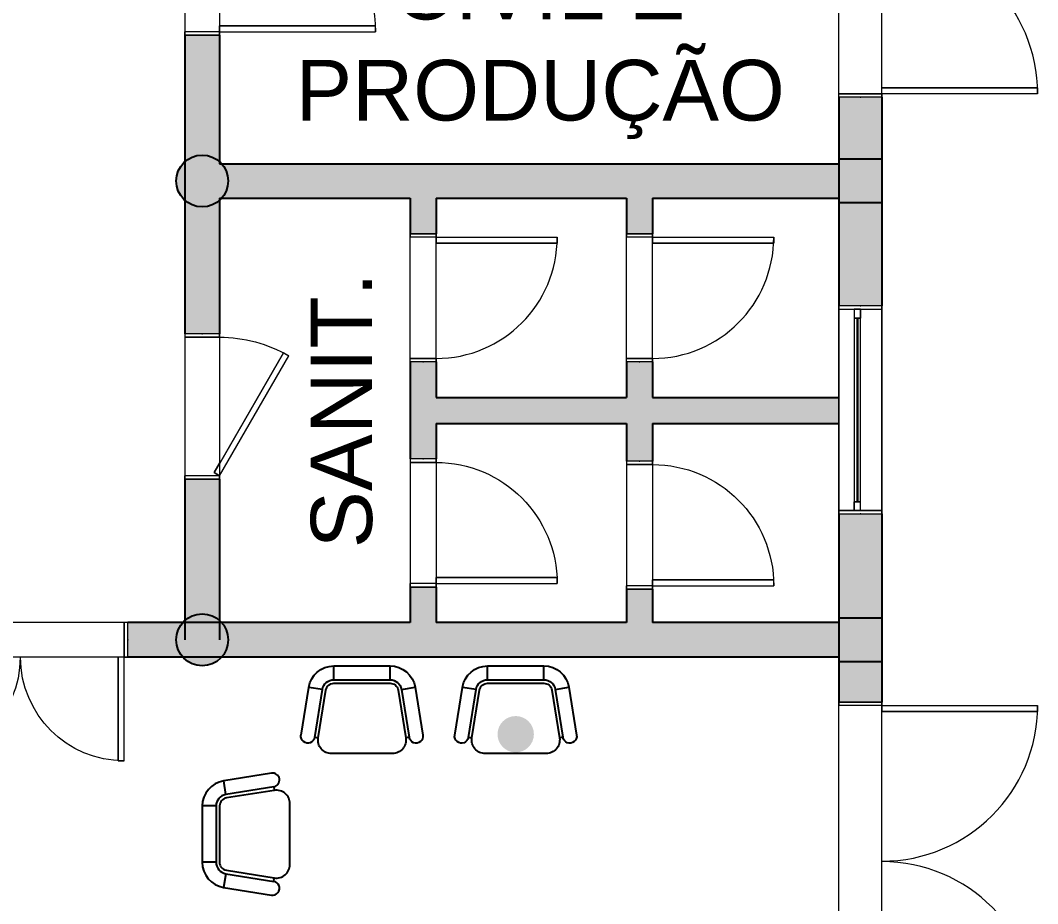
# Model space of a CAD drawing. Header units: metres. Extents: x 512 to 829, y -209 to 245.
# Drawn here: x 654.99 to 660.86, y -92.85 to -87.75 of the extents above; entities that cross this region are included whole.
import ezdxf

# ---------------------------------------------------------------- set-up
doc = ezdxf.new("R2010")
doc.units = ezdxf.units.M
doc.header["$LTSCALE"] = 0.508
doc.set_wipeout_variables(frame=1)
doc.header["$PDSIZE"] = -2
doc.layers.get('0').update_dxf_attribs({"lineweight": 15})
for name, color, linetype, lineweight in [('AMB-NOVOS', 10, 'Continuous', 15), ('COVID-ADESIVO MOBILIÁRIO', 10, 'Continuous', 5), ('None', 7, 'Continuous', 5), ('NãoImprimir', 7, 'Continuous', 5), ('Peitoris', 2, 'Continuous', 5), ('Telhado-Princ', 7, 'Continuous', 5), ('TEXTO', 7, 'Continuous', 15)]:
    doc.layers.add(name, color=color, linetype=linetype, lineweight=lineweight)
doc.layers.add('MB-ARQ-MOBILIÁRIO-CADEIRAS', color=7, linetype='Continuous')
doc.styles.add('Arial', font='arial.ttf')

# ---------------------------------------------------------------- blocks, each defined once
blk = doc.blocks.new('Grupo-5697')
at = {"layer": 'None', "color": 7, "linetype": 'Continuous', "lineweight": 5}
for p, q in [((-0.42, 0.1), (-0.42, -0.1)), ((0.42, 0.1), (0.42, -0.1))]:
    blk.add_line(p, q, dxfattribs=at)
blk = doc.blocks.new('Grupo-5698')
at = {"layer": 'None', "color": 7, "linetype": 'Continuous', "lineweight": 5}
for points in [[(-0.42, 0.1), (-0.4, 0.1), (-0.4, -0.1), (-0.42, -0.1)], [(0.4, 0.1), (0.42, 0.1), (0.42, -0.1), (0.4, -0.1)]]:
    blk.add_lwpolyline(points, close=True, dxfattribs=at)
blk = doc.blocks.new('Grupo-5699')
at = {"layer": 'None', "color": 7, "linetype": 'Continuous', "lineweight": 5}
for p, q in [((-0.42, 0.1), (-0.4, 0.1)), ((-0.4, 0.1), (-0.4, -0.1)), ((0.42, 0.1), (0.4, 0.1)), ((0.4, 0.1), (0.4, -0.1)), ((-0.42, -0.1), (-0.4, -0.1)), ((0.42, -0.1), (0.4, -0.1))]:
    blk.add_line(p, q, dxfattribs=at)
at = {"layer": 'None', "color": 7}
for name in ['Grupo-5697', 'Grupo-5698']:
    blk.add_blockref(name, (0, 0), dxfattribs=at)
blk = doc.blocks.new('Grupo-5700')
at = {"layer": 'None', "color": 7, "linetype": 'Continuous', "lineweight": 5}
blk.add_arc((-0.4, 0.1), 0.8, 0, 30, dxfattribs=at)
blk = doc.blocks.new('Grupo-5701')
at = {"layer": 'None', "color": 7, "linetype": 'Continuous', "lineweight": 5}
blk.add_lwpolyline([(-0.4, 0.1), (0.2928, 0.5), (0.3103, 0.4697), (-0.3825, 0.0697)], close=True, dxfattribs=at)
blk = doc.blocks.new('Grupo-5702')
at = {"layer": 'None', "color": 7, "linetype": 'Continuous', "lineweight": 5}
for p, q in [((-0.4, 0.1), (0.2928, 0.5)), ((0.2928, 0.5), (0.3103, 0.4697)), ((-0.3825, 0.0697), (0.3103, 0.4697)), ((-0.4, 0.1), (-0.3825, 0.0697))]:
    blk.add_line(p, q, dxfattribs=at)
at = {"layer": 'None', "color": 7}
blk.add_blockref('Grupo-5701', (0, 0), dxfattribs=at)
blk = doc.blocks.new('Grupo-5703')
at = {"layer": 'Peitoris', "color": 7}
blk.add_blockref('Grupo-5702', (0, 0), dxfattribs=at)
blk = doc.blocks.new('Grupo-5704')
at = {"layer": 'None', "color": 7, "linetype": 'Continuous', "lineweight": 5}
for p, q in [((0.42, 0.1), (-0.42, 0.1)), ((0.42, -0.1), (-0.42, -0.1))]:
    blk.add_line(p, q, dxfattribs=at)
blk = doc.blocks.new('Door (2D)-207')
at = {"layer": 'NãoImprimir', "color": 7, "linetype": 'Continuous', "lineweight": 5}
for p in [(-0.42, 0), (0.42, 0)]:
    blk.add_point(p, dxfattribs=at)
at = {"layer": 'None', "color": 7}
for name in ['Grupo-5703', 'Grupo-5699']:
    blk.add_blockref(name, (0, 0), dxfattribs=at)
at = {"layer": 'Peitoris', "color": 7}
blk.add_blockref('Grupo-5700', (0, 0), dxfattribs=at)
at = {"layer": 'Telhado-Princ', "color": 7}
blk.add_blockref('Grupo-5704', (0, 0), dxfattribs=at)
blk = doc.blocks.new('Grupo-5729')
at = {"layer": 'None', "color": 7, "linetype": 'Continuous', "lineweight": 5}
for p, q in [((-0.47, 0.1), (-0.47, -0.1)), ((0.47, 0.1), (0.47, -0.1))]:
    blk.add_line(p, q, dxfattribs=at)
blk = doc.blocks.new('Grupo-5730')
at = {"layer": 'None', "color": 7, "linetype": 'Continuous', "lineweight": 5}
for points in [[(-0.47, 0.1), (-0.45, 0.1), (-0.45, -0.1), (-0.47, -0.1)], [(0.45, 0.1), (0.47, 0.1), (0.47, -0.1), (0.45, -0.1)]]:
    blk.add_lwpolyline(points, close=True, dxfattribs=at)
blk = doc.blocks.new('Grupo-5731')
at = {"layer": 'None', "color": 7, "linetype": 'Continuous', "lineweight": 5}
for p, q in [((-0.47, 0.1), (-0.45, 0.1)), ((-0.45, 0.1), (-0.45, -0.1)), ((0.47, 0.1), (0.45, 0.1)), ((0.45, 0.1), (0.45, -0.1)), ((-0.47, -0.1), (-0.45, -0.1)), ((0.47, -0.1), (0.45, -0.1))]:
    blk.add_line(p, q, dxfattribs=at)
at = {"layer": 'None', "color": 7}
for name in ['Grupo-5729', 'Grupo-5730']:
    blk.add_blockref(name, (0, 0), dxfattribs=at)
blk = doc.blocks.new('Grupo-5732')
at = {"layer": 'None', "color": 7, "linetype": 'Continuous', "lineweight": 5}
blk.add_arc((-0.45, 0.1), 0.9, 0, 90, dxfattribs=at)
blk = doc.blocks.new('Grupo-5733')
at = {"layer": 'None', "color": 7, "linetype": 'Continuous', "lineweight": 5}
blk.add_lwpolyline([(-0.45, 0.1), (-0.45, 1), (-0.415, 1), (-0.415, 0.1)], close=True, dxfattribs=at)
blk = doc.blocks.new('Grupo-5734')
at = {"layer": 'None', "color": 7, "linetype": 'Continuous', "lineweight": 5}
for p, q in [((-0.45, 0.1), (-0.45, 1)), ((-0.45, 1), (-0.415, 1)), ((-0.415, 0.1), (-0.415, 1)), ((-0.45, 0.1), (-0.415, 0.1))]:
    blk.add_line(p, q, dxfattribs=at)
at = {"layer": 'None', "color": 7}
blk.add_blockref('Grupo-5733', (0, 0), dxfattribs=at)
blk = doc.blocks.new('Grupo-5735')
at = {"layer": 'Peitoris', "color": 7}
blk.add_blockref('Grupo-5734', (0, 0), dxfattribs=at)
blk = doc.blocks.new('Grupo-5736')
at = {"layer": 'None', "color": 7, "linetype": 'Continuous', "lineweight": 5}
for p, q in [((0.47, 0.1), (-0.47, 0.1)), ((0.47, -0.1), (-0.47, -0.1))]:
    blk.add_line(p, q, dxfattribs=at)
blk = doc.blocks.new('Door (2D)-211')
at = {"layer": 'NãoImprimir', "color": 7, "linetype": 'Continuous', "lineweight": 5}
for p in [(-0.47, 0), (0.47, 0)]:
    blk.add_point(p, dxfattribs=at)
at = {"layer": 'None', "color": 7}
for name in ['Grupo-5735', 'Grupo-5731']:
    blk.add_blockref(name, (0, 0), dxfattribs=at)
at = {"layer": 'Peitoris', "color": 7}
blk.add_blockref('Grupo-5732', (0, 0), dxfattribs=at)
at = {"layer": 'Telhado-Princ', "color": 7}
blk.add_blockref('Grupo-5736', (0, 0), dxfattribs=at)
blk = doc.blocks.new('Grupo-5745')
at = {"layer": 'None', "color": 7, "linetype": 'Continuous', "lineweight": 5}
for p, q in [((-0.62, 0.1), (-0.62, -0.1)), ((0.62, 0.1), (0.62, -0.1))]:
    blk.add_line(p, q, dxfattribs=at)
blk = doc.blocks.new('Grupo-5746')
at = {"layer": 'None', "color": 7, "linetype": 'Continuous', "lineweight": 5}
for points in [[(-0.62, 0.1), (-0.6, 0.1), (-0.6, -0.1), (-0.62, -0.1)], [(0.6, 0.1), (0.62, 0.1), (0.62, -0.1), (0.6, -0.1)]]:
    blk.add_lwpolyline(points, close=True, dxfattribs=at)
blk = doc.blocks.new('Grupo-5747')
at = {"layer": 'None', "color": 7, "linetype": 'Continuous', "lineweight": 5}
for p, q in [((-0.62, 0.1), (-0.6, 0.1)), ((-0.6, 0.1), (-0.6, -0.1)), ((0.62, 0.1), (0.6, 0.1)), ((0.6, 0.1), (0.6, -0.1)), ((-0.62, -0.1), (-0.6, -0.1)), ((0.62, -0.1), (0.6, -0.1))]:
    blk.add_line(p, q, dxfattribs=at)
at = {"layer": 'None', "color": 7}
for name in ['Grupo-5745', 'Grupo-5746']:
    blk.add_blockref(name, (0, 0), dxfattribs=at)
blk = doc.blocks.new('Grupo-5748')
at = {"layer": 'None', "color": 7, "linetype": 'Continuous', "lineweight": 5}
blk.add_arc((-0.6, 0.1), 0.5988, 0, 90, dxfattribs=at)
blk = doc.blocks.new('Grupo-5749')
at = {"layer": 'None', "color": 7, "linetype": 'Continuous', "lineweight": 5}
blk.add_lwpolyline([(-0.6, 0.1), (-0.6, 0.69875), (-0.565, 0.69875), (-0.565, 0.1)], close=True, dxfattribs=at)
blk = doc.blocks.new('Grupo-5750')
at = {"layer": 'None', "color": 7, "linetype": 'Continuous', "lineweight": 5}
for p, q in [((-0.6, 0.1), (-0.6, 0.69875)), ((-0.6, 0.69875), (-0.565, 0.69875)), ((-0.565, 0.1), (-0.565, 0.69875)), ((-0.6, 0.1), (-0.565, 0.1))]:
    blk.add_line(p, q, dxfattribs=at)
at = {"layer": 'None', "color": 7}
blk.add_blockref('Grupo-5749', (0, 0), dxfattribs=at)
blk = doc.blocks.new('Grupo-5751')
at = {"layer": 'Peitoris', "color": 7}
blk.add_blockref('Grupo-5750', (0, 0), dxfattribs=at)
blk = doc.blocks.new('Grupo-5752')
at = {"layer": 'None', "color": 7, "linetype": 'Continuous', "lineweight": 5}
blk.add_arc((0.6, 0.1), 0.5988, 90, 180, dxfattribs=at)
blk = doc.blocks.new('Grupo-5753')
at = {"layer": 'None', "color": 7, "linetype": 'Continuous', "lineweight": 5}
blk.add_lwpolyline([(0.6, 0.69875), (0.6, 0.1), (0.565, 0.1), (0.565, 0.69875)], close=True, dxfattribs=at)
blk = doc.blocks.new('Grupo-5754')
at = {"layer": 'None', "color": 7, "linetype": 'Continuous', "lineweight": 5}
for p, q in [((0.565, 0.69875), (0.565, 0.1)), ((0.6, 0.69875), (0.565, 0.69875)), ((0.6, 0.69875), (0.6, 0.1)), ((0.6, 0.1), (0.565, 0.1))]:
    blk.add_line(p, q, dxfattribs=at)
at = {"layer": 'None', "color": 7}
blk.add_blockref('Grupo-5753', (0, 0), dxfattribs=at)
blk = doc.blocks.new('Grupo-5755')
at = {"layer": 'Peitoris', "color": 7}
blk.add_blockref('Grupo-5754', (0, 0), dxfattribs=at)
blk = doc.blocks.new('Grupo-5756')
at = {"layer": 'None', "color": 7, "linetype": 'Continuous', "lineweight": 5}
for p, q in [((0.62, 0.1), (-0.62, 0.1)), ((0.62, -0.1), (-0.62, -0.1))]:
    blk.add_line(p, q, dxfattribs=at)
blk = doc.blocks.new('Door (2D)-213')
at = {"layer": 'NãoImprimir', "color": 7, "linetype": 'Continuous', "lineweight": 5}
for p in [(-0.62, 0), (0.62, 0)]:
    blk.add_point(p, dxfattribs=at)
at = {"layer": 'None', "color": 7}
for name in ['Grupo-5751', 'Grupo-5755', 'Grupo-5747']:
    blk.add_blockref(name, (0, 0), dxfattribs=at)
at = {"layer": 'Peitoris', "color": 7}
for name in ['Grupo-5748', 'Grupo-5752']:
    blk.add_blockref(name, (0, 0), dxfattribs=at)
at = {"layer": 'Telhado-Princ', "color": 7}
blk.add_blockref('Grupo-5756', (0, 0), dxfattribs=at)
blk = doc.blocks.new('Grupo-5961')
at = {"layer": 'None', "color": 7, "linetype": 'Continuous', "lineweight": 5}
for p, q in [((-0.92, 0.125), (-0.92, -0.125)), ((0.92, 0.125), (0.92, -0.125))]:
    blk.add_line(p, q, dxfattribs=at)
blk = doc.blocks.new('Grupo-5962')
at = {"layer": 'None', "color": 7, "linetype": 'Continuous', "lineweight": 5}
for points in [[(-0.92, 0.125), (-0.9, 0.125), (-0.9, -0.125), (-0.92, -0.125)], [(0.9, 0.125), (0.92, 0.125), (0.92, -0.125), (0.9, -0.125)]]:
    blk.add_lwpolyline(points, close=True, dxfattribs=at)
blk = doc.blocks.new('Grupo-5963')
at = {"layer": 'None', "color": 7, "linetype": 'Continuous', "lineweight": 5}
for p, q in [((-0.92, 0.125), (-0.9, 0.125)), ((-0.9, 0.125), (-0.9, -0.125)), ((0.92, 0.125), (0.9, 0.125)), ((0.9, 0.125), (0.9, -0.125)), ((-0.92, -0.125), (-0.9, -0.125)), ((0.92, -0.125), (0.9, -0.125))]:
    blk.add_line(p, q, dxfattribs=at)
at = {"layer": 'None', "color": 7}
for name in ['Grupo-5961', 'Grupo-5962']:
    blk.add_blockref(name, (0, 0), dxfattribs=at)
blk = doc.blocks.new('Grupo-5964')
at = {"layer": 'None', "color": 7, "linetype": 'Continuous', "lineweight": 5}
blk.add_arc((-0.9, 0.125), 0.8988, 0, 90, dxfattribs=at)
blk = doc.blocks.new('Grupo-5965')
at = {"layer": 'None', "color": 7, "linetype": 'Continuous', "lineweight": 5}
blk.add_lwpolyline([(-0.9, 0.125), (-0.9, 1.02375), (-0.865, 1.02375), (-0.865, 0.125)], close=True, dxfattribs=at)
blk = doc.blocks.new('Grupo-5966')
at = {"layer": 'None', "color": 7, "linetype": 'Continuous', "lineweight": 5}
for p, q in [((-0.9, 0.125), (-0.9, 1.02375)), ((-0.9, 1.02375), (-0.865, 1.02375)), ((-0.865, 0.125), (-0.865, 1.02375)), ((-0.9, 0.125), (-0.865, 0.125))]:
    blk.add_line(p, q, dxfattribs=at)
at = {"layer": 'None', "color": 7}
blk.add_blockref('Grupo-5965', (0, 0), dxfattribs=at)
blk = doc.blocks.new('Grupo-5967')
at = {"layer": 'Peitoris', "color": 7}
blk.add_blockref('Grupo-5966', (0, 0), dxfattribs=at)
blk = doc.blocks.new('Grupo-5968')
at = {"layer": 'None', "color": 7, "linetype": 'Continuous', "lineweight": 5}
blk.add_arc((0.9, 0.125), 0.8988, 90, 180, dxfattribs=at)
blk = doc.blocks.new('Grupo-5969')
at = {"layer": 'None', "color": 7, "linetype": 'Continuous', "lineweight": 5}
blk.add_lwpolyline([(0.9, 1.02375), (0.9, 0.125), (0.865, 0.125), (0.865, 1.02375)], close=True, dxfattribs=at)
blk = doc.blocks.new('Grupo-5970')
at = {"layer": 'None', "color": 7, "linetype": 'Continuous', "lineweight": 5}
for p, q in [((0.865, 1.02375), (0.865, 0.125)), ((0.9, 1.02375), (0.865, 1.02375)), ((0.9, 1.02375), (0.9, 0.125)), ((0.9, 0.125), (0.865, 0.125))]:
    blk.add_line(p, q, dxfattribs=at)
at = {"layer": 'None', "color": 7}
blk.add_blockref('Grupo-5969', (0, 0), dxfattribs=at)
blk = doc.blocks.new('Grupo-5971')
at = {"layer": 'Peitoris', "color": 7}
blk.add_blockref('Grupo-5970', (0, 0), dxfattribs=at)
blk = doc.blocks.new('Grupo-5972')
at = {"layer": 'None', "color": 7, "linetype": 'Continuous', "lineweight": 5}
for p, q in [((0.92, 0.125), (-0.92, 0.125)), ((0.92, -0.125), (-0.92, -0.125))]:
    blk.add_line(p, q, dxfattribs=at)
blk = doc.blocks.new('Door (2D)-224')
at = {"layer": 'NãoImprimir', "color": 7, "linetype": 'Continuous', "lineweight": 5}
for p in [(-0.92, 0), (0.92, 0)]:
    blk.add_point(p, dxfattribs=at)
at = {"layer": 'None', "color": 7}
for name in ['Grupo-5967', 'Grupo-5971', 'Grupo-5963']:
    blk.add_blockref(name, (0, 0), dxfattribs=at)
at = {"layer": 'Peitoris', "color": 7}
for name in ['Grupo-5964', 'Grupo-5968']:
    blk.add_blockref(name, (0, 0), dxfattribs=at)
at = {"layer": 'Telhado-Princ', "color": 7}
blk.add_blockref('Grupo-5972', (0, 0), dxfattribs=at)
blk = doc.blocks.new('Grupo-5973')
at = {"layer": 'None', "color": 7, "linetype": 'Continuous', "lineweight": 5}
for points in [[(-0.6, 0.125), (-0.58095, 0.125), (-0.58095, -0.125), (-0.6, -0.125)], [(0.58095, 0.125), (0.6, 0.125), (0.6, -0.125), (0.58095, -0.125)]]:
    blk.add_lwpolyline(points, close=True, dxfattribs=at)
blk = doc.blocks.new('Grupo-5974')
at = {"layer": 'None', "color": 7, "linetype": 'Continuous', "lineweight": 5}
for p, q in [((-0.6, 0.125), (-0.58095, 0.125)), ((-0.58095, 0.125), (-0.58095, -0.125)), ((0.6, 0.125), (0.58095, 0.125)), ((0.58095, 0.125), (0.58095, -0.125)), ((-0.6, -0.125), (-0.58095, -0.125)), ((0.6, -0.125), (0.58095, -0.125))]:
    blk.add_line(p, q, dxfattribs=at)
at = {"layer": 'None', "color": 7}
blk.add_blockref('Grupo-5973', (0, 0), dxfattribs=at)
blk = doc.blocks.new('Grupo-5975')
at = {"layer": 'None', "color": 7, "linetype": 'Continuous', "lineweight": 5}
for p, q in [((-0.58095, 0.034925), (-0.58095, 0)), ((0.58095, 0.034925), (0.58095, 0))]:
    blk.add_line(p, q, dxfattribs=at)
blk = doc.blocks.new('Grupo-5976')
at = {"layer": 'None', "color": 7, "linetype": 'Continuous', "lineweight": 5}
for points in [[(-0.58095, 0.034925), (-0.53015, 0.034925), (-0.53015, 0), (-0.58095, 0)], [(0.53015, 0.034925), (0.58095, 0.034925), (0.58095, 0), (0.53015, 0)]]:
    blk.add_lwpolyline(points, close=True, dxfattribs=at)
blk = doc.blocks.new('Grupo-5977')
at = {"layer": 'None', "color": 7, "linetype": 'Continuous', "lineweight": 5}
for p, q in [((-0.58095, 0.034925), (-0.53015, 0.034925)), ((-0.58095, 0), (-0.53015, 0)), ((-0.53015, 0.034925), (-0.53015, 0)), ((0.58095, 0.034925), (0.53015, 0.034925)), ((0.53015, 0.034925), (0.53015, 0)), ((0.58095, 0), (0.53015, 0))]:
    blk.add_line(p, q, dxfattribs=at)
blk.add_lwpolyline([(-0.53015, 0.034925), (0.53015, 0.034925), (0.53015, 0), (-0.53015, 0)], close=True, dxfattribs=at)
at = {"layer": 'None', "color": 7}
for name in ['Grupo-5975', 'Grupo-5976']:
    blk.add_blockref(name, (0, 0), dxfattribs=at)
blk = doc.blocks.new('Grupo-5979')
at = {"layer": 'None', "color": 7, "linetype": 'Continuous', "lineweight": 25}
for p, q in [((-0.5302, 0.0181), (0.5302, 0.0181)), ((-0.5302, 0.0168), (0.5302, 0.0168))]:
    blk.add_line(p, q, dxfattribs=at)
blk = doc.blocks.new('Grupo-5980')
at = {"layer": 'None', "color": 7, "linetype": 'Continuous', "lineweight": 20}
for p, q in [((0.6, 0.125), (-0.6, 0.125)), ((0.6, -0.125), (-0.6, -0.125))]:
    blk.add_line(p, q, dxfattribs=at)
blk = doc.blocks.new('Window (2D)-485')
at = {"color": 7, "linetype": 'Continuous', "lineweight": 5}
blk.add_wipeout([(-0.6, 0.125), (0.6, 0.125), (0.6, -0.125), (-0.6, -0.125)], dxfattribs=at).dxf.layer = 'None'
at = {"layer": 'None', "color": 7, "linetype": 'Continuous', "lineweight": 5}
for p, q in [((-0.6, 0.125), (0.6, 0.125)), ((-0.6, -0.125), (0.6, -0.125))]:
    blk.add_line(p, q, dxfattribs=at)
at = {"layer": 'NãoImprimir', "linetype": 'Continuous'}
for p in [(-0.6, 0), (0.6, 0)]:
    blk.add_point(p, dxfattribs=at)
at = {"layer": 'None', "color": 7}
blk.add_blockref('Grupo-5974', (0, 0), dxfattribs=at)
at = {"layer": 'Peitoris'}
for name in ['Grupo-5977', 'Grupo-5979']:
    blk.add_blockref(name, (0, 0), dxfattribs=at)
at = {"layer": 'Telhado-Princ'}
blk.add_blockref('Grupo-5980', (0, 0), dxfattribs=at)
blk = doc.blocks.new('Grupo-5981')
at = {"layer": 'None', "color": 7, "linetype": 'Continuous', "lineweight": 5}
for p, q in [((-0.92, 0.125), (-0.92, -0.125)), ((0.92, 0.125), (0.92, -0.125))]:
    blk.add_line(p, q, dxfattribs=at)
blk = doc.blocks.new('Grupo-5982')
at = {"layer": 'None', "color": 7, "linetype": 'Continuous', "lineweight": 5}
for points in [[(-0.92, 0.125), (-0.9, 0.125), (-0.9, -0.125), (-0.92, -0.125)], [(0.9, 0.125), (0.92, 0.125), (0.92, -0.125), (0.9, -0.125)]]:
    blk.add_lwpolyline(points, close=True, dxfattribs=at)
blk = doc.blocks.new('Grupo-5983')
at = {"layer": 'None', "color": 7, "linetype": 'Continuous', "lineweight": 5}
for p, q in [((-0.92, 0.125), (-0.9, 0.125)), ((-0.9, 0.125), (-0.9, -0.125)), ((0.92, 0.125), (0.9, 0.125)), ((0.9, 0.125), (0.9, -0.125)), ((-0.92, -0.125), (-0.9, -0.125)), ((0.92, -0.125), (0.9, -0.125))]:
    blk.add_line(p, q, dxfattribs=at)
at = {"layer": 'None', "color": 7}
for name in ['Grupo-5981', 'Grupo-5982']:
    blk.add_blockref(name, (0, 0), dxfattribs=at)
blk = doc.blocks.new('Grupo-5984')
at = {"layer": 'None', "color": 7, "linetype": 'Continuous', "lineweight": 5}
blk.add_arc((-0.9, 0.125), 0.8988, 0, 90, dxfattribs=at)
blk = doc.blocks.new('Grupo-5985')
at = {"layer": 'None', "color": 7, "linetype": 'Continuous', "lineweight": 5}
blk.add_lwpolyline([(-0.9, 0.125), (-0.9, 1.02375), (-0.865, 1.02375), (-0.865, 0.125)], close=True, dxfattribs=at)
blk = doc.blocks.new('Grupo-5986')
at = {"layer": 'None', "color": 7, "linetype": 'Continuous', "lineweight": 5}
for p, q in [((-0.9, 0.125), (-0.9, 1.02375)), ((-0.9, 1.02375), (-0.865, 1.02375)), ((-0.865, 0.125), (-0.865, 1.02375)), ((-0.9, 0.125), (-0.865, 0.125))]:
    blk.add_line(p, q, dxfattribs=at)
at = {"layer": 'None', "color": 7}
blk.add_blockref('Grupo-5985', (0, 0), dxfattribs=at)
blk = doc.blocks.new('Grupo-5987')
at = {"layer": 'Peitoris', "color": 7}
blk.add_blockref('Grupo-5986', (0, 0), dxfattribs=at)
blk = doc.blocks.new('Grupo-5988')
at = {"layer": 'None', "color": 7, "linetype": 'Continuous', "lineweight": 5}
blk.add_arc((0.9, 0.125), 0.8988, 90, 180, dxfattribs=at)
blk = doc.blocks.new('Grupo-5989')
at = {"layer": 'None', "color": 7, "linetype": 'Continuous', "lineweight": 5}
blk.add_lwpolyline([(0.9, 1.02375), (0.9, 0.125), (0.865, 0.125), (0.865, 1.02375)], close=True, dxfattribs=at)
blk = doc.blocks.new('Grupo-5990')
at = {"layer": 'None', "color": 7, "linetype": 'Continuous', "lineweight": 5}
for p, q in [((0.865, 1.02375), (0.865, 0.125)), ((0.9, 1.02375), (0.865, 1.02375)), ((0.9, 1.02375), (0.9, 0.125)), ((0.9, 0.125), (0.865, 0.125))]:
    blk.add_line(p, q, dxfattribs=at)
at = {"layer": 'None', "color": 7}
blk.add_blockref('Grupo-5989', (0, 0), dxfattribs=at)
blk = doc.blocks.new('Grupo-5991')
at = {"layer": 'Peitoris', "color": 7}
blk.add_blockref('Grupo-5990', (0, 0), dxfattribs=at)
blk = doc.blocks.new('Grupo-5992')
at = {"layer": 'None', "color": 7, "linetype": 'Continuous', "lineweight": 5}
for p, q in [((0.92, 0.125), (-0.92, 0.125)), ((0.92, -0.125), (-0.92, -0.125))]:
    blk.add_line(p, q, dxfattribs=at)
blk = doc.blocks.new('Door (2D)-225')
at = {"layer": 'NãoImprimir', "color": 7, "linetype": 'Continuous', "lineweight": 5}
for p in [(-0.92, 0), (0.92, 0)]:
    blk.add_point(p, dxfattribs=at)
at = {"layer": 'None', "color": 7}
for name in ['Grupo-5987', 'Grupo-5991', 'Grupo-5983']:
    blk.add_blockref(name, (0, 0), dxfattribs=at)
at = {"layer": 'Peitoris', "color": 7}
for name in ['Grupo-5984', 'Grupo-5988']:
    blk.add_blockref(name, (0, 0), dxfattribs=at)
at = {"layer": 'Telhado-Princ', "color": 7}
blk.add_blockref('Grupo-5992', (0, 0), dxfattribs=at)
blk = doc.blocks.new('Grupo-6038')
at = {"layer": 'None', "color": 7, "linetype": 'Continuous', "lineweight": 5}
for p, q in [((-0.37, 0.075), (-0.37, -0.075)), ((0.37, 0.075), (0.37, -0.075))]:
    blk.add_line(p, q, dxfattribs=at)
blk = doc.blocks.new('Grupo-6039')
at = {"layer": 'None', "color": 7, "linetype": 'Continuous', "lineweight": 5}
for points in [[(-0.37, 0.075), (-0.35, 0.075), (-0.35, -0.075), (-0.37, -0.075)], [(0.35, 0.075), (0.37, 0.075), (0.37, -0.075), (0.35, -0.075)]]:
    blk.add_lwpolyline(points, close=True, dxfattribs=at)
blk = doc.blocks.new('Grupo-6040')
at = {"layer": 'None', "color": 7, "linetype": 'Continuous', "lineweight": 5}
for p, q in [((-0.37, 0.075), (-0.35, 0.075)), ((-0.35, 0.075), (-0.35, -0.075)), ((0.37, 0.075), (0.35, 0.075)), ((0.35, 0.075), (0.35, -0.075)), ((-0.37, -0.075), (-0.35, -0.075)), ((0.37, -0.075), (0.35, -0.075))]:
    blk.add_line(p, q, dxfattribs=at)
at = {"layer": 'None', "color": 7}
for name in ['Grupo-6038', 'Grupo-6039']:
    blk.add_blockref(name, (0, 0), dxfattribs=at)
blk = doc.blocks.new('Grupo-6041')
at = {"layer": 'None', "color": 7, "linetype": 'Continuous', "lineweight": 5}
blk.add_arc((-0.35, 0.075), 0.7, 0, 90, dxfattribs=at)
blk = doc.blocks.new('Grupo-6042')
at = {"layer": 'None', "color": 7, "linetype": 'Continuous', "lineweight": 5}
blk.add_lwpolyline([(-0.35, 0.075), (-0.35, 0.775), (-0.315, 0.775), (-0.315, 0.075)], close=True, dxfattribs=at)
blk = doc.blocks.new('Grupo-6043')
at = {"layer": 'None', "color": 7, "linetype": 'Continuous', "lineweight": 5}
for p, q in [((-0.35, 0.075), (-0.35, 0.775)), ((-0.35, 0.775), (-0.315, 0.775)), ((-0.315, 0.075), (-0.315, 0.775)), ((-0.35, 0.075), (-0.315, 0.075))]:
    blk.add_line(p, q, dxfattribs=at)
at = {"layer": 'None', "color": 7}
blk.add_blockref('Grupo-6042', (0, 0), dxfattribs=at)
blk = doc.blocks.new('Grupo-6044')
at = {"layer": 'Peitoris', "color": 7}
blk.add_blockref('Grupo-6043', (0, 0), dxfattribs=at)
blk = doc.blocks.new('Grupo-6045')
at = {"layer": 'None', "color": 7, "linetype": 'Continuous', "lineweight": 5}
for p, q in [((0.37, 0.075), (-0.37, 0.075)), ((0.37, -0.075), (-0.37, -0.075))]:
    blk.add_line(p, q, dxfattribs=at)
blk = doc.blocks.new('Door (2D)-229')
at = {"layer": 'NãoImprimir', "color": 7, "linetype": 'Continuous', "lineweight": 5}
for p in [(-0.37, 0), (0.37, 0)]:
    blk.add_point(p, dxfattribs=at)
at = {"layer": 'None', "color": 7}
for name in ['Grupo-6044', 'Grupo-6040']:
    blk.add_blockref(name, (0, 0), dxfattribs=at)
at = {"layer": 'Peitoris', "color": 7}
blk.add_blockref('Grupo-6041', (0, 0), dxfattribs=at)
at = {"layer": 'Telhado-Princ', "color": 7}
blk.add_blockref('Grupo-6045', (0, 0), dxfattribs=at)
blk = doc.blocks.new('Grupo-6046')
at = {"layer": 'None', "color": 7, "linetype": 'Continuous', "lineweight": 5}
for p, q in [((-0.37, 0.075), (-0.37, -0.075)), ((0.37, 0.075), (0.37, -0.075))]:
    blk.add_line(p, q, dxfattribs=at)
blk = doc.blocks.new('Grupo-6047')
at = {"layer": 'None', "color": 7, "linetype": 'Continuous', "lineweight": 5}
for points in [[(-0.37, 0.075), (-0.35, 0.075), (-0.35, -0.075), (-0.37, -0.075)], [(0.35, 0.075), (0.37, 0.075), (0.37, -0.075), (0.35, -0.075)]]:
    blk.add_lwpolyline(points, close=True, dxfattribs=at)
blk = doc.blocks.new('Grupo-6048')
at = {"layer": 'None', "color": 7, "linetype": 'Continuous', "lineweight": 5}
for p, q in [((-0.37, 0.075), (-0.35, 0.075)), ((-0.35, 0.075), (-0.35, -0.075)), ((0.37, 0.075), (0.35, 0.075)), ((0.35, 0.075), (0.35, -0.075)), ((-0.37, -0.075), (-0.35, -0.075)), ((0.37, -0.075), (0.35, -0.075))]:
    blk.add_line(p, q, dxfattribs=at)
at = {"layer": 'None', "color": 7}
for name in ['Grupo-6046', 'Grupo-6047']:
    blk.add_blockref(name, (0, 0), dxfattribs=at)
blk = doc.blocks.new('Grupo-6049')
at = {"layer": 'None', "color": 7, "linetype": 'Continuous', "lineweight": 5}
blk.add_arc((-0.35, 0.075), 0.7, 0, 90, dxfattribs=at)
blk = doc.blocks.new('Grupo-6050')
at = {"layer": 'None', "color": 7, "linetype": 'Continuous', "lineweight": 5}
blk.add_lwpolyline([(-0.35, 0.075), (-0.35, 0.775), (-0.315, 0.775), (-0.315, 0.075)], close=True, dxfattribs=at)
blk = doc.blocks.new('Grupo-6051')
at = {"layer": 'None', "color": 7, "linetype": 'Continuous', "lineweight": 5}
for p, q in [((-0.35, 0.075), (-0.35, 0.775)), ((-0.35, 0.775), (-0.315, 0.775)), ((-0.315, 0.075), (-0.315, 0.775)), ((-0.35, 0.075), (-0.315, 0.075))]:
    blk.add_line(p, q, dxfattribs=at)
at = {"layer": 'None', "color": 7}
blk.add_blockref('Grupo-6050', (0, 0), dxfattribs=at)
blk = doc.blocks.new('Grupo-6052')
at = {"layer": 'Peitoris', "color": 7}
blk.add_blockref('Grupo-6051', (0, 0), dxfattribs=at)
blk = doc.blocks.new('Grupo-6053')
at = {"layer": 'None', "color": 7, "linetype": 'Continuous', "lineweight": 5}
for p, q in [((0.37, 0.075), (-0.37, 0.075)), ((0.37, -0.075), (-0.37, -0.075))]:
    blk.add_line(p, q, dxfattribs=at)
blk = doc.blocks.new('Door (2D)-230')
at = {"layer": 'NãoImprimir', "color": 7, "linetype": 'Continuous', "lineweight": 5}
for p in [(-0.37, 0), (0.37, 0)]:
    blk.add_point(p, dxfattribs=at)
at = {"layer": 'None', "color": 7}
for name in ['Grupo-6052', 'Grupo-6048']:
    blk.add_blockref(name, (0, 0), dxfattribs=at)
at = {"layer": 'Peitoris', "color": 7}
blk.add_blockref('Grupo-6049', (0, 0), dxfattribs=at)
at = {"layer": 'Telhado-Princ', "color": 7}
blk.add_blockref('Grupo-6053', (0, 0), dxfattribs=at)
blk = doc.blocks.new('Grupo-6054')
at = {"layer": 'None', "color": 7, "linetype": 'Continuous', "lineweight": 5}
for p, q in [((-0.37, 0.075), (-0.37, -0.075)), ((0.37, 0.075), (0.37, -0.075))]:
    blk.add_line(p, q, dxfattribs=at)
blk = doc.blocks.new('Grupo-6055')
at = {"layer": 'None', "color": 7, "linetype": 'Continuous', "lineweight": 5}
for points in [[(-0.37, 0.075), (-0.35, 0.075), (-0.35, -0.075), (-0.37, -0.075)], [(0.35, 0.075), (0.37, 0.075), (0.37, -0.075), (0.35, -0.075)]]:
    blk.add_lwpolyline(points, close=True, dxfattribs=at)
blk = doc.blocks.new('Grupo-6056')
at = {"layer": 'None', "color": 7, "linetype": 'Continuous', "lineweight": 5}
for p, q in [((-0.37, 0.075), (-0.35, 0.075)), ((-0.35, 0.075), (-0.35, -0.075)), ((0.37, 0.075), (0.35, 0.075)), ((0.35, 0.075), (0.35, -0.075)), ((-0.37, -0.075), (-0.35, -0.075)), ((0.37, -0.075), (0.35, -0.075))]:
    blk.add_line(p, q, dxfattribs=at)
at = {"layer": 'None', "color": 7}
for name in ['Grupo-6054', 'Grupo-6055']:
    blk.add_blockref(name, (0, 0), dxfattribs=at)
blk = doc.blocks.new('Grupo-6057')
at = {"layer": 'None', "color": 7, "linetype": 'Continuous', "lineweight": 5}
blk.add_arc((-0.35, 0.075), 0.7, 0, 90, dxfattribs=at)
blk = doc.blocks.new('Grupo-6058')
at = {"layer": 'None', "color": 7, "linetype": 'Continuous', "lineweight": 5}
blk.add_lwpolyline([(-0.35, 0.075), (-0.35, 0.775), (-0.315, 0.775), (-0.315, 0.075)], close=True, dxfattribs=at)
blk = doc.blocks.new('Grupo-6059')
at = {"layer": 'None', "color": 7, "linetype": 'Continuous', "lineweight": 5}
for p, q in [((-0.35, 0.075), (-0.35, 0.775)), ((-0.35, 0.775), (-0.315, 0.775)), ((-0.315, 0.075), (-0.315, 0.775)), ((-0.35, 0.075), (-0.315, 0.075))]:
    blk.add_line(p, q, dxfattribs=at)
at = {"layer": 'None', "color": 7}
blk.add_blockref('Grupo-6058', (0, 0), dxfattribs=at)
blk = doc.blocks.new('Grupo-6060')
at = {"layer": 'Peitoris', "color": 7}
blk.add_blockref('Grupo-6059', (0, 0), dxfattribs=at)
blk = doc.blocks.new('Grupo-6061')
at = {"layer": 'None', "color": 7, "linetype": 'Continuous', "lineweight": 5}
for p, q in [((0.37, 0.075), (-0.37, 0.075)), ((0.37, -0.075), (-0.37, -0.075))]:
    blk.add_line(p, q, dxfattribs=at)
blk = doc.blocks.new('Door (2D)-231')
at = {"layer": 'NãoImprimir', "color": 7, "linetype": 'Continuous', "lineweight": 5}
for p in [(-0.37, 0), (0.37, 0)]:
    blk.add_point(p, dxfattribs=at)
at = {"layer": 'None', "color": 7}
for name in ['Grupo-6060', 'Grupo-6056']:
    blk.add_blockref(name, (0, 0), dxfattribs=at)
at = {"layer": 'Peitoris', "color": 7}
blk.add_blockref('Grupo-6057', (0, 0), dxfattribs=at)
at = {"layer": 'Telhado-Princ', "color": 7}
blk.add_blockref('Grupo-6061', (0, 0), dxfattribs=at)
blk = doc.blocks.new('Grupo-6062')
at = {"layer": 'None', "color": 7, "linetype": 'Continuous', "lineweight": 5}
for p, q in [((-0.37, 0.075), (-0.37, -0.075)), ((0.37, 0.075), (0.37, -0.075))]:
    blk.add_line(p, q, dxfattribs=at)
blk = doc.blocks.new('Grupo-6063')
at = {"layer": 'None', "color": 7, "linetype": 'Continuous', "lineweight": 5}
for points in [[(-0.37, 0.075), (-0.35, 0.075), (-0.35, -0.075), (-0.37, -0.075)], [(0.35, 0.075), (0.37, 0.075), (0.37, -0.075), (0.35, -0.075)]]:
    blk.add_lwpolyline(points, close=True, dxfattribs=at)
blk = doc.blocks.new('Grupo-6064')
at = {"layer": 'None', "color": 7, "linetype": 'Continuous', "lineweight": 5}
for p, q in [((-0.37, 0.075), (-0.35, 0.075)), ((-0.35, 0.075), (-0.35, -0.075)), ((0.37, 0.075), (0.35, 0.075)), ((0.35, 0.075), (0.35, -0.075)), ((-0.37, -0.075), (-0.35, -0.075)), ((0.37, -0.075), (0.35, -0.075))]:
    blk.add_line(p, q, dxfattribs=at)
at = {"layer": 'None', "color": 7}
for name in ['Grupo-6062', 'Grupo-6063']:
    blk.add_blockref(name, (0, 0), dxfattribs=at)
blk = doc.blocks.new('Grupo-6065')
at = {"layer": 'None', "color": 7, "linetype": 'Continuous', "lineweight": 5}
blk.add_arc((-0.35, 0.075), 0.7, 0, 90, dxfattribs=at)
blk = doc.blocks.new('Grupo-6066')
at = {"layer": 'None', "color": 7, "linetype": 'Continuous', "lineweight": 5}
blk.add_lwpolyline([(-0.35, 0.075), (-0.35, 0.775), (-0.315, 0.775), (-0.315, 0.075)], close=True, dxfattribs=at)
blk = doc.blocks.new('Grupo-6067')
at = {"layer": 'None', "color": 7, "linetype": 'Continuous', "lineweight": 5}
for p, q in [((-0.35, 0.075), (-0.35, 0.775)), ((-0.35, 0.775), (-0.315, 0.775)), ((-0.315, 0.075), (-0.315, 0.775)), ((-0.35, 0.075), (-0.315, 0.075))]:
    blk.add_line(p, q, dxfattribs=at)
at = {"layer": 'None', "color": 7}
blk.add_blockref('Grupo-6066', (0, 0), dxfattribs=at)
blk = doc.blocks.new('Grupo-6068')
at = {"layer": 'Peitoris', "color": 7}
blk.add_blockref('Grupo-6067', (0, 0), dxfattribs=at)
blk = doc.blocks.new('Grupo-6069')
at = {"layer": 'None', "color": 7, "linetype": 'Continuous', "lineweight": 5}
for p, q in [((0.37, 0.075), (-0.37, 0.075)), ((0.37, -0.075), (-0.37, -0.075))]:
    blk.add_line(p, q, dxfattribs=at)
blk = doc.blocks.new('Door (2D)-232')
at = {"layer": 'NãoImprimir', "color": 7, "linetype": 'Continuous', "lineweight": 5}
for p in [(-0.37, 0), (0.37, 0)]:
    blk.add_point(p, dxfattribs=at)
at = {"layer": 'None', "color": 7}
for name in ['Grupo-6068', 'Grupo-6064']:
    blk.add_blockref(name, (0, 0), dxfattribs=at)
at = {"layer": 'Peitoris', "color": 7}
blk.add_blockref('Grupo-6065', (0, 0), dxfattribs=at)
at = {"layer": 'Telhado-Princ', "color": 7}
blk.add_blockref('Grupo-6069', (0, 0), dxfattribs=at)
blk = doc.blocks.new('MOF8')
at = {"color": 0, "linetype": 'ByBlock'}
for p, q in [((-0.1622, 0.4264), (-0.1621, 0.5064)), ((0.1628, 0.5061), (-0.1621, 0.5064)), ((0.1627, 0.4261), (0.1628, 0.5061)), ((0.1627, 0.4261), (-0.1622, 0.4264)), ((-0.3072, 0.3828), (-0.3517, 0.1066)), ((-0.2282, 0.3701), (-0.3072, 0.3828)), ((-0.2282, 0.3701), (-0.2727, 0.0938)), ((-0.2085, 0.3669), (-0.253, 0.0907)), ((0.1627, 0.4061), (-0.1622, 0.4064)), ((0.2531, 0.0903), (0.209, 0.3667)), ((0.2287, 0.3698), (0.3077, 0.3824)), ((0.2728, 0.0935), (0.2287, 0.3698)), ((0.3518, 0.1061), (0.3077, 0.3824)), ((-0.2727, 0.0938), (-0.253, 0.0907)), ((0.2732, 0.0938), (0.2535, 0.0907)), ((-0.1759, 0.0001), (0.1759, -0.0001))]:
    blk.add_line(p, q, dxfattribs=at)
for centre, radius, start, end in [((-0.1622, 0.3595), 0.1469, 89.96325, 170.85302), ((0.1627, 0.3593), 0.1469, 9.07348, 89.96325), ((-0.1622, 0.3595), 0.0669, 89.96325, 170.85302), ((0.1627, 0.3593), 0.0669, 9.07348, 89.96325), ((-0.1622, 0.3595), 0.0469, 89.96325, 170.85302), ((0.1627, 0.3593), 0.0469, 9.07348, 89.96325), ((-0.3122, 0.1002), 0.04, 170.85302, 350.85302), ((-0.1758, 0.0782), 0.0781, 170.85302, 269.96325), ((0.1759, 0.078), 0.0781, 269.96325, 9.07348), ((0.3127, 0.1002), 0.04, 189.14698, 9.14698)]:
    blk.add_arc(centre, radius, start, end, dxfattribs=at)
blk = doc.blocks.new('Grupo-6075')
at = {"layer": 'None', "linetype": 'Continuous', "lineweight": 0}
h = blk.add_hatch(color=255, dxfattribs=at)
edge = h.paths.add_edge_path()
edge.add_arc((-59.1501, 7.3119), 0.15, 0, 360, ccw=False)
blk.add_hatch(color=255, dxfattribs=at).paths.add_polyline_path([(-55.4751, 7.4369), (-55.4751, 7.1869), (-55.2251, 7.1869), (-55.2251, 7.4369)])
at = {"layer": 'None', "color": 7, "linetype": 'Continuous', "lineweight": 25}
blk.add_lwpolyline([(-55.4751, 7.4369), (-55.4751, 7.1869), (-55.2251, 7.1869), (-55.2251, 7.4369)], close=True, dxfattribs=at)
blk.add_circle((-59.1501, 7.3119), 0.15, dxfattribs=at)
blk = doc.blocks.new('Grupo-6076')
at = {"layer": 'None', "linetype": 'Continuous', "lineweight": 0}
h = blk.add_hatch(color=255, dxfattribs=at)
edge = h.paths.add_edge_path()
edge.add_arc((-59.1501, 9.9619), 0.15, 0, 360, ccw=False)
blk.add_hatch(color=255, dxfattribs=at).paths.add_polyline_path([(-55.4751, 10.0869), (-55.4751, 9.8369), (-55.2251, 9.8369), (-55.2251, 10.0869)])
at = {"layer": 'None', "color": 7, "linetype": 'Continuous', "lineweight": 25}
blk.add_lwpolyline([(-55.4751, 10.0869), (-55.4751, 9.8369), (-55.2251, 9.8369), (-55.2251, 10.0869)], close=True, dxfattribs=at)
blk.add_circle((-59.1501, 9.9619), 0.15, dxfattribs=at)

msp = doc.modelspace()

# ---------------------------------------------------------------- hatches: boundary and pattern name
at = {"layer": 'COVID-ADESIVO MOBILIÁRIO', "linetype": 'Continuous', "lineweight": 0, "transparency": 33554687}
h = msp.add_hatch(dxfattribs=at)
h.set_pattern_fill('ANGLE', color=256)
h.set_pattern_definition([(0, (-0.001, 2.04), (0, 6.985), [5.08, -1.905]), (90, (-0.001, 2.04), (-6.985, 4e-16), [5.08, -1.905])])
edge = h.paths.add_edge_path()
edge.add_arc((657.8462, -91.8643), 0.105, 0, 360)
h = msp.add_hatch(color=256, dxfattribs=at)
h.dxf.hatch_style = 1
edge = h.paths.add_edge_path()
edge.add_arc((657.8475, -91.87), 0.105, 0, 360)

# ---------------------------------------------------------------- linework, layer by layer
at = {"layer": 'None', "color": 7, "linetype": 'Continuous', "lineweight": 25}
for p, q in [((655.9373, -87.8334), (655.9373, -89.5568)), ((656.1373, -87.8334), (656.1373, -88.575)), ((659.7123, -88.1918), (659.7123, -88.575)), ((659.9623, -88.1918), (659.9623, -89.3968)), ((656.1373, -88.575), (659.7123, -88.575)), ((655.9373, -90.3968), (655.9373, -91.325)), ((659.9623, -90.5968), (659.9623, -91.6843)), ((659.7123, -91.425), (655.6073, -91.425)), ((659.7123, -91.425), (659.7123, -91.6843))]:
    msp.add_line(p, q, dxfattribs=at)

# ---------------------------------------------------------------- block references
at = {"layer": 'MB-ARQ-MOBILIÁRIO-CADEIRAS', "xscale": -1}
for p in [(656.9599, -91.9817), (657.8475, -91.9817)]:
    msp.add_blockref('MOF8', p, dxfattribs=at)
at = {"layer": 'MB-ARQ-MOBILIÁRIO-CADEIRAS', "rotation": 89.99999999999999}
msp.add_blockref('MOF8', (656.5438, -92.4471), dxfattribs=at)
at = {"layer": 'None', "color": 7, "rotation": 270}
for name, p in [('Door (2D)-225', (659.8373, -87.2718)), ('Door (2D)-224', (659.8373, -92.6043))]:
    msp.add_blockref(name, p, dxfattribs=at)
at = {"layer": 'None', "color": 7, "xscale": -1}
for name, p, rotation in [('Door (2D)-211', (656.0373, -87.3634), 270), ('Door (2D)-213', (654.9873, -91.325), 180)]:
    msp.add_blockref(name, p, dxfattribs=dict(at, rotation=rotation))

# ---------------------------------------------------------------- texts
at = {"layer": 'AMB-NOVOS', "linetype": 'Continuous', "lineweight": 0, "insert": (655.8391, -86.2253), "char_height": 0.35, "attachment_point": 1}
msp.add_mtext_dynamic_manual_height_columns('\\pi1.75171;{\\fArial|b0|i0|c0|p34;102\\P\\pi0.34693;COORDS. ENG. \\P\\pi1.30299;CIVIL E \\P\\pi0.73728;PRODUÇÃO}', width=4.240183, gutter_width=1, heights=[0], dxfattribs=at)

# ---------------------------------------------------------------- wipeouts: each hides what was drawn before it
at = {"color": 7, "linetype": 'Continuous', "lineweight": 5}
msp.add_wipeout([(659.7123, -91.225), (659.7123, -88.775), (656.1373, -88.775), (656.1373, -91.225)], dxfattribs=at).dxf.layer = 'None'

# ---------------------------------------------------------------- next in the draw order: linework, layer by layer
at = {"layer": 'None', "color": 7, "linetype": 'Continuous', "lineweight": 25}
for p, q in [((656.1373, -88.775), (657.2373, -88.775)), ((656.1373, -88.775), (656.1373, -89.5568)), ((657.2373, -88.775), (657.2373, -88.98)), ((657.3873, -88.775), (658.4873, -88.775)), ((657.3873, -88.775), (657.3873, -88.98)), ((658.4873, -88.775), (658.4873, -88.98)), ((658.6373, -88.775), (659.7123, -88.775)), ((658.6373, -88.775), (658.6373, -88.98)), ((659.7123, -88.775), (659.7123, -89.3968)), ((657.2373, -89.72), (657.2373, -90.28)), ((657.3873, -89.72), (657.3873, -89.925)), ((658.4873, -89.72), (658.4873, -89.925)), ((658.6373, -89.72), (658.6373, -89.925)), ((657.3873, -89.925), (658.4873, -89.925)), ((657.3873, -90.075), (657.3873, -90.28)), ((657.3873, -90.075), (658.4873, -90.075)), ((658.4873, -90.075), (658.4873, -90.2925)), ((658.6373, -90.075), (658.6373, -90.2925)), ((656.1373, -90.3968), (656.1373, -91.325)), ((659.7123, -90.5968), (659.7123, -91.225)), ((657.2373, -91.02), (657.2373, -91.225)), ((657.3873, -91.02), (657.3873, -91.225)), ((658.4873, -91.0325), (658.4873, -91.225)), ((658.6373, -91.0325), (658.6373, -91.225)), ((657.2373, -91.225), (655.6073, -91.225)), ((658.4873, -91.225), (657.3873, -91.225)), ((659.7123, -91.225), (658.6373, -91.225))]:
    msp.add_line(p, q, dxfattribs=at)
at = {"layer": 'None', "color": 250, "linetype": 'Continuous'}
for points in [[(655.9373, -87.8334), (656.1373, -87.8334), (655.9373, -89.5568), (656.1373, -89.5568)], [(659.7123, -88.1918), (659.9623, -88.1918), (659.7123, -89.3968), (659.9623, -89.3968)], [(656.1373, -88.775), (656.1373, -88.575), (659.7123, -88.775), (659.7123, -88.575)], [(657.2373, -88.775), (657.3873, -88.775), (657.2373, -88.98), (657.3873, -88.98)], [(658.4873, -88.775), (658.6373, -88.775), (658.4873, -88.98), (658.6373, -88.98)], [(657.2373, -89.72), (657.3873, -89.72), (657.2373, -90.28), (657.3873, -90.28)], [(658.4873, -89.72), (658.6373, -89.72), (658.4873, -89.925), (658.6373, -89.925)], [(658.4873, -90.075), (658.6373, -90.075), (658.4873, -90.2925), (658.6373, -90.2925)], [(655.9373, -90.3968), (656.1373, -90.3968), (655.9373, -91.325), (656.1373, -91.325)], [(659.7123, -90.5968), (659.9623, -90.5968), (659.7123, -91.6843), (659.9623, -91.6843)], [(657.2373, -91.02), (657.3873, -91.02), (657.2373, -91.225), (657.3873, -91.225)], [(658.4873, -91.0325), (658.6373, -91.0325), (658.4873, -91.225), (658.6373, -91.225)], [(659.7123, -91.225), (659.7123, -91.425), (655.6073, -91.225), (655.6073, -91.425)]]:
    msp.add_solid(points, dxfattribs=at)

# ---------------------------------------------------------------- next in the draw order: block references
at = {"layer": 'None', "color": 7}
for name in ['Grupo-6076', 'Grupo-6075']:
    msp.add_blockref(name, (715.1875, -98.6368), dxfattribs=at)
at = {"layer": 'None', "color": 7, "rotation": 270}
for name, p in [('Door (2D)-229', (657.3123, -89.35)), ('Door (2D)-231', (658.5623, -89.35))]:
    msp.add_blockref(name, p, dxfattribs=at)
at = {"layer": 'None', "color": 7, "xscale": -1, "rotation": 270}
for name, p in [('Door (2D)-207', (656.0373, -89.9768)), ('Door (2D)-230', (657.3123, -90.65)), ('Door (2D)-232', (658.5623, -90.6625))]:
    msp.add_blockref(name, p, dxfattribs=at)

# ---------------------------------------------------------------- next in the draw order: texts
at = {"layer": 'TEXTO', "color": 7, "insert": (656.6644, -90), "char_height": 0.3537, "attachment_point": 2, "rotation": 90, "line_spacing_factor": 0.96736, "style": 'Arial'}
msp.add_mtext('SANIT.', dxfattribs=at)

# ---------------------------------------------------------------- next in the draw order: block references
at = {"layer": 'None', "color": 7, "xscale": -1, "rotation": 90}
msp.add_blockref('Window (2D)-485', (659.8373, -89.9968), dxfattribs=at)

# ---------------------------------------------------------------- next in the draw order: linework, layer by layer
at = {"layer": 'None', "color": 7, "linetype": 'Continuous', "lineweight": 25}
for p, q in [((658.6373, -89.925), (659.7123, -89.925)), ((658.6373, -90.075), (659.7123, -90.075))]:
    msp.add_line(p, q, dxfattribs=at)
at = {"layer": 'None', "color": 250, "linetype": 'Continuous'}
msp.add_solid([(657.3873, -90.075), (657.3873, -89.925), (659.7123, -90.075), (659.7123, -89.925)], dxfattribs=at)

doc.saveas('drawing.dxf')
